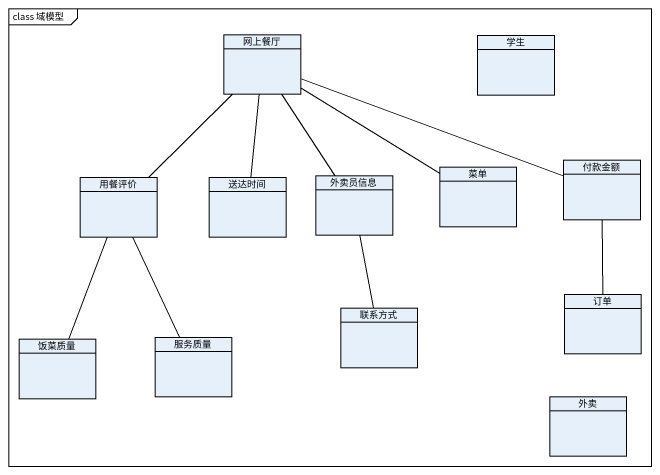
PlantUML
@startuml
mainframe class 域模型
hide circle
hide empty members
class 网上餐厅
class 学生
class 菜单
class 付款金额
class 用餐评价
class 送达时间
class 外卖员信息
class 联系方式
class 订单
class 饭菜质量
class 服务质量
class 外卖
网上餐厅 -- 菜单
网上餐厅 -right- 付款金额
网上餐厅 -- 用餐评价
网上餐厅 -- 送达时间
网上餐厅 -- 外卖员信息
付款金额 -- 订单
用餐评价 -- 饭菜质量
用餐评价 -- 服务质量
外卖员信息 -- 联系方式
@enduml
